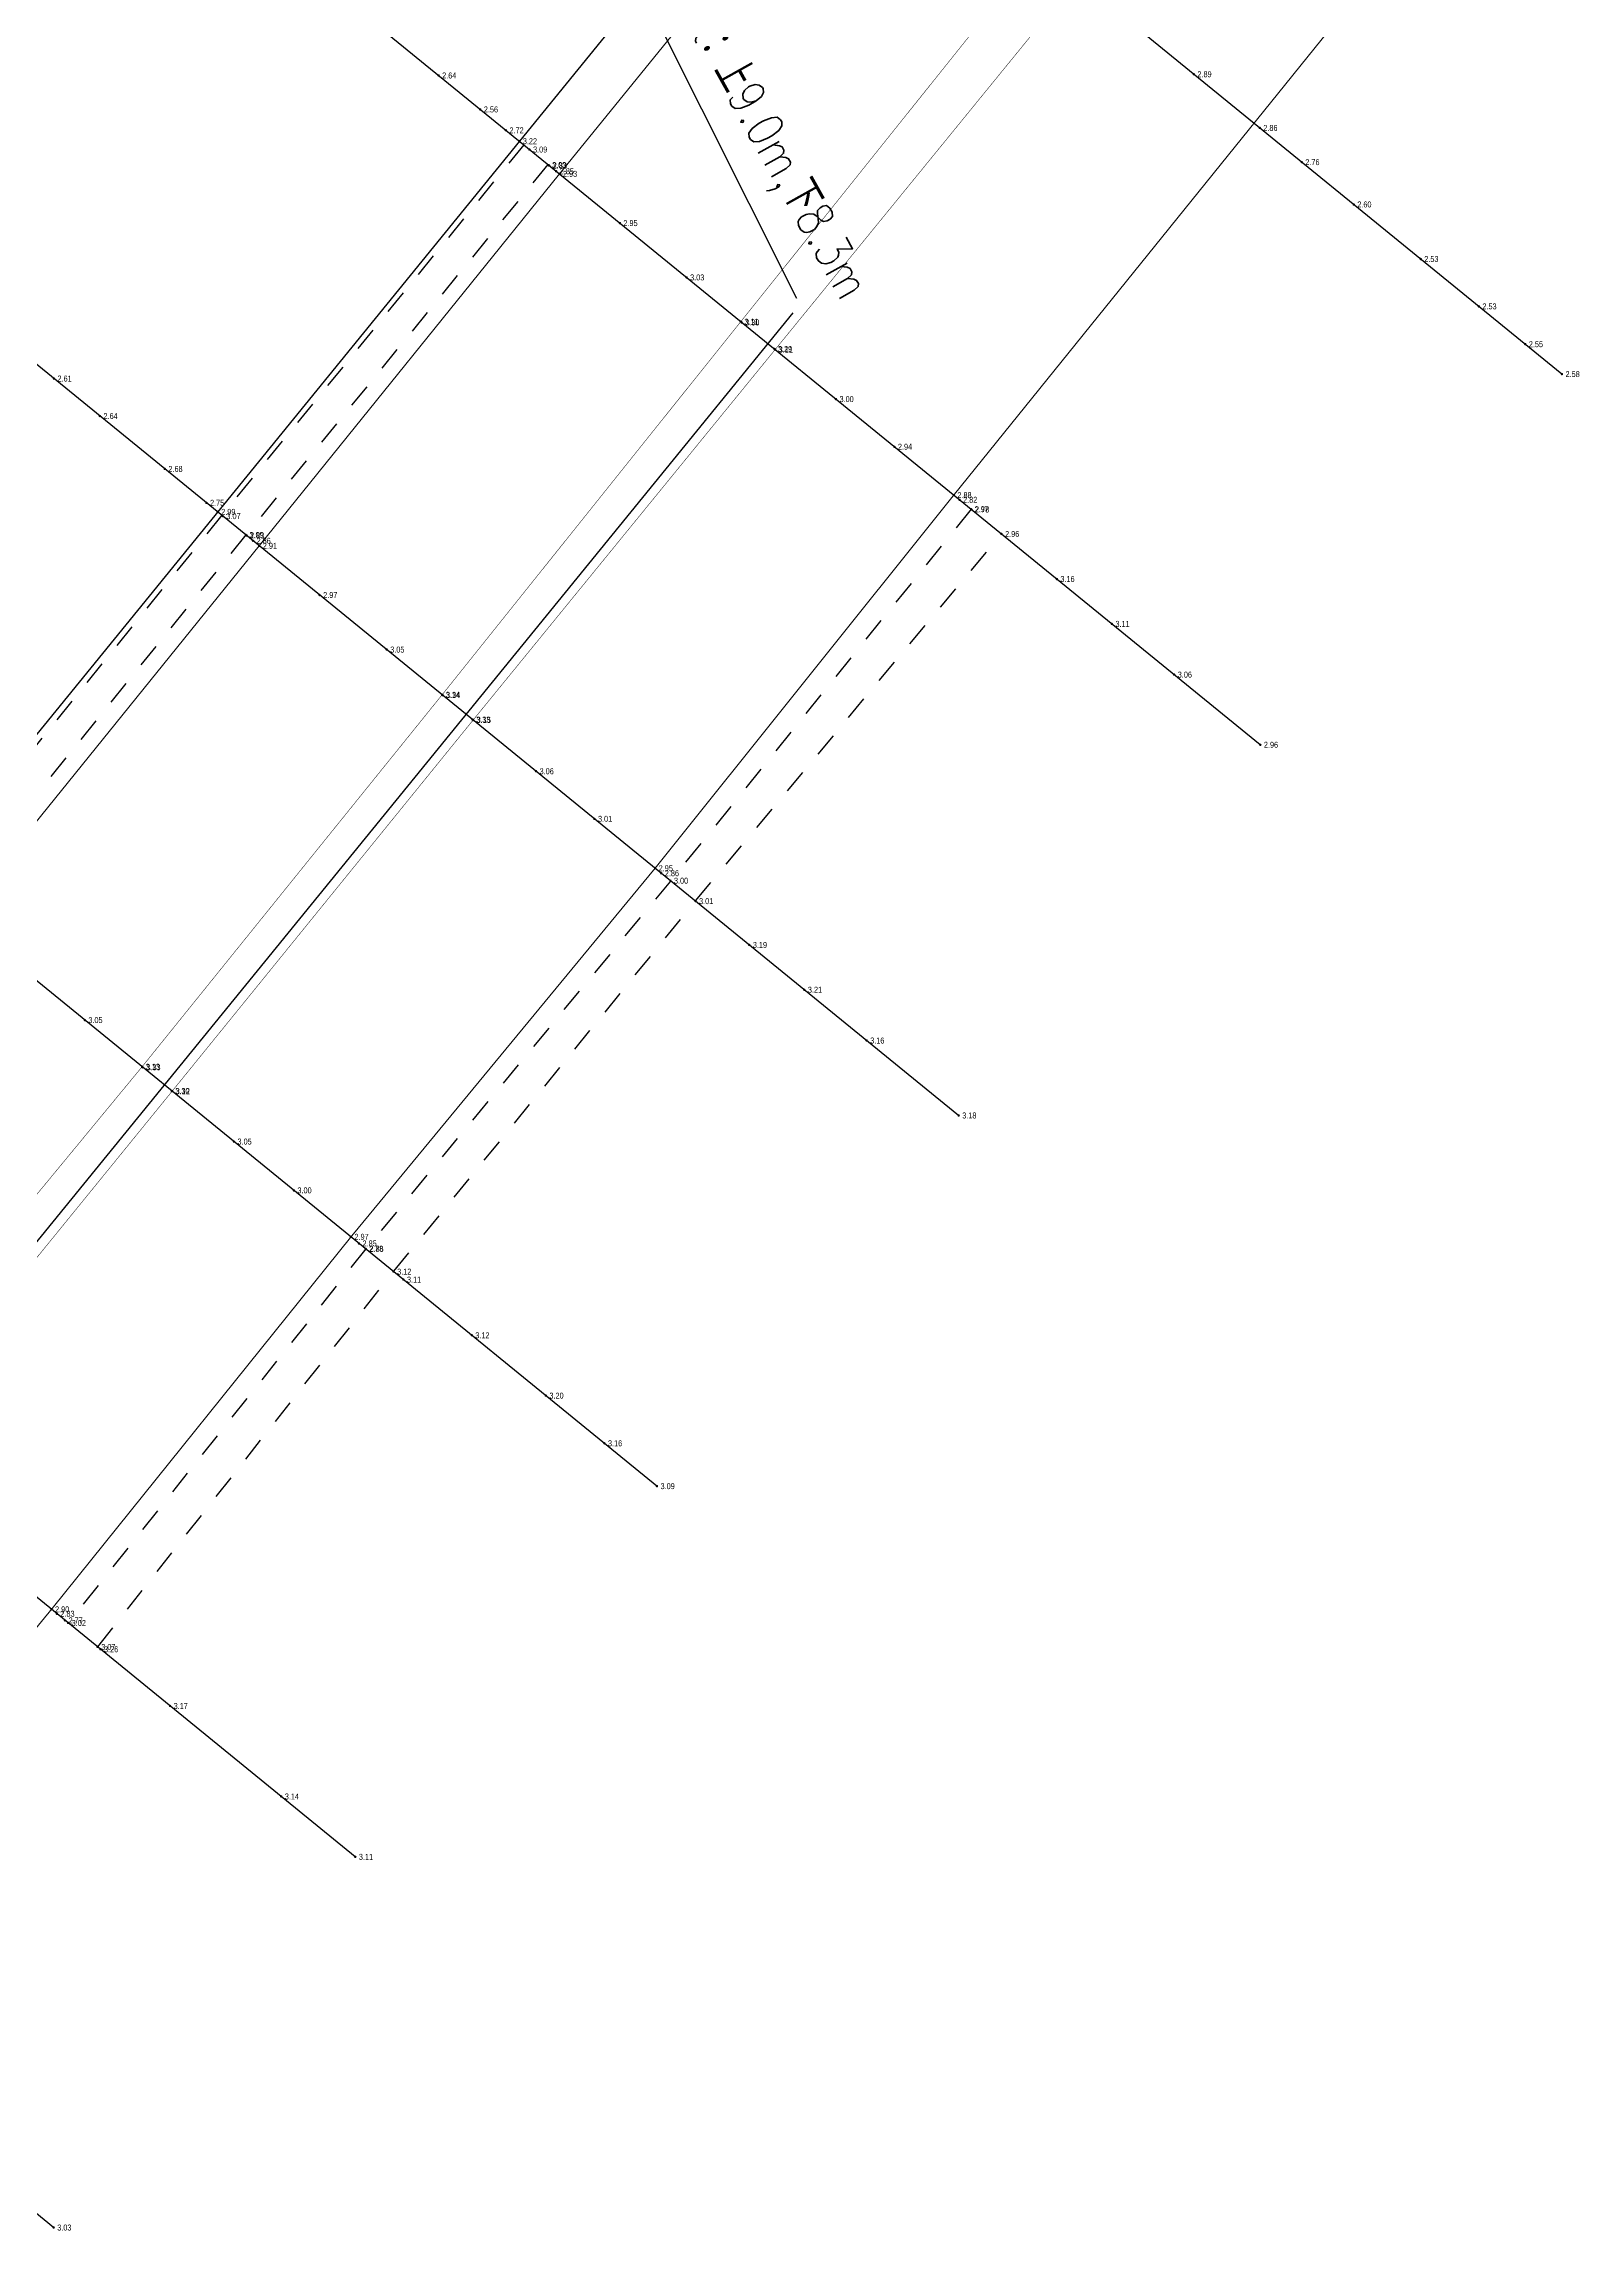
# Model space of a CAD drawing. Header units: metres. Extents: x 570700 to 571606, y 785277 to 786024.
# Drawn here: x 571218.1 to 571282.3, y 785869.5 to 785961.1 of the extents above; entities that cross this region are included whole.
import ezdxf
from ezdxf.enums import TextEntityAlignment as Align

# ---------------------------------------------------------------- set-up
doc = ezdxf.new("R2010")
doc.units = ezdxf.units.M
doc.linetypes.add('X37', pattern=[13, 5, -8])
doc.linetypes.add('X6', pattern=[2, 1, -1])
doc.layers.get('0').update_dxf_attribs({"linetype": 'CONTINUOUS'})
for name, color, linetype in [('DLSS', 4, 'CONTINUOUS'), ('dmx', 7, 'CONTINUOUS'), ('GCD-散点', 1, 'CONTINUOUS'), ('JMD', 6, 'CONTINUOUS'), ('电线悬高等参数', 2, 'CONTINUOUS'), ('道路中线_D3', 7, 'CONTINUOUS')]:
    doc.layers.add(name, color=color, linetype=linetype)
doc.styles.add('EICAD', font='arial.ttf', dxfattribs={"width": 0.8, "height": 2})
doc.styles.get("Standard").update_dxf_attribs({"font": 'rs.shx', "bigfont": 'hztxt.shx'})
doc.linetypes.add('444', pattern='A,4.5,[145,Aaa.SHX,S=1,R=0,X=0,Y=1],4.5,-0.5,[146,Aaa.SHX,S=1,R=0,X=0,Y=0],-0.5', length=10)

# ---------------------------------------------------------------- blocks, each defined once
blk = doc.blocks.new('GC200')
at = {"linetype": 'Continuous', "const_width": 0.2, "flags": 128}
blk.add_lwpolyline([(-0.1, 0, 1), (0.1, 0, 1)], format="xyb", close=True, dxfattribs=at)

msp = doc.modelspace()

# ---------------------------------------------------------------- linework, layer by layer
at = {"layer": 'DLSS', "linetype": 'Continuous', "lineweight": 13, "elevation": 3.031, "flags": 128}
msp.add_lwpolyline([(571088.351, 785769.532), (571100.992, 785784.861), (571113.424, 785800.491), (571126.201, 785815.872), (571138.839, 785831.398), (571151.484, 785846.898), (571164.008, 785862.486), (571176.73, 785877.915), (571189.287, 785893.46), (571201.898, 785908.991), (571214.49, 785924.544), (571227.072, 785940.085), (571239.633, 785955.646), (571264.871, 785986.693)], dxfattribs=at)
at = {"layer": 'DLSS', "linetype": 'X37', "const_width": 0.02, "flags": 128}
for points, elevation in [([(571272.232, 785980.688), (571234.727, 785933.853), (571222.167, 785918.288), (571209.446, 785902.87), (571196.878, 785887.304), (571171.635, 785856.249), (571159.069, 785840.708), (571146.473, 785825.188), (571121.227, 785794.142), (571108.581, 785778.697), (571096.555, 785763.723)], 3.107), ([(571097.884, 785762.799), (571109.963, 785777.589), (571122.547, 785793.083), (571147.783, 785824.128), (571160.338, 785839.675), (571172.948, 785855.133), (571198.121, 785886.275), (571210.798, 785901.743), (571223.424, 785917.265), (571236.025, 785932.796), (571273.948, 785979.292)], 3.193)]:
    msp.add_lwpolyline(points, dxfattribs=dict(at, elevation=elevation))
at = {"layer": 'DLSS', "linetype": 'Continuous', "lineweight": 0, "elevation": 3.093, "flags": 128}
msp.add_lwpolyline([(571106.023, 785757.072), (571117.566, 785771.469), (571130.154, 785786.857), (571142.72, 785802.45), (571155.383, 785817.969), (571167.871, 785833.543), (571180.558, 785849.01), (571193.079, 785864.714), (571205.671, 785880.111), (571218.403, 785895.622), (571230.941, 785911.216), (571243.643, 785926.596), (571256.117, 785942.171), (571281.216, 785973.267)], dxfattribs=at)
at = {"layer": 'DLSS', "linetype": 'X6', "elevation": 3.031, "flags": 128}
for points in [[(571238.148, 785956.864), (571225.505, 785941.362), (571212.929, 785925.8), (571200.242, 785910.337), (571187.724, 785894.741), (571175.081, 785879.264), (571162.45, 785863.74), (571149.858, 785848.215), (571137.219, 785832.708), (571124.66, 785817.14), (571112.085, 785801.616), (571099.423, 785786.12), (571086.814, 785770.708)], [(571239.155, 785956.042), (571226.514, 785940.543), (571213.937, 785924.979), (571201.251, 785909.518), (571188.734, 785893.923), (571176.089, 785878.443), (571163.459, 785862.92), (571150.867, 785847.395), (571138.229, 785831.889), (571125.671, 785816.323), (571113.093, 785800.796), (571100.43, 785785.297), (571087.82, 785769.885)]]:
    msp.add_lwpolyline(points, dxfattribs=at)
at = {"layer": 'DLSS', "linetype": 'X6', "flags": 128}
for points in [[(571256.869, 785941.621), (571244.283, 785926.06), (571231.542, 785910.676), (571219.05, 785894.988)], [(571220.317, 785894.023), (571232.706, 785909.731), (571245.325, 785925.211), (571258.094, 785940.523)]]:
    msp.add_lwpolyline(points, dxfattribs=at)
at = {"layer": 'dmx'}
for p, q in [((571281.602, 785947.27), (571227.317, 785991.465)), ((571268.975, 785931.76), (571214.69, 785975.955)), ((571256.348, 785916.25), (571202.063, 785960.445)), ((571243.72, 785900.741), (571189.436, 785944.936)), ((571231.093, 785885.231), (571176.809, 785929.426)), ((571218.466, 785869.721), (571164.182, 785913.916))]:
    msp.add_line(p, q, dxfattribs=at)
at = {"layer": 'JMD', "linetype": '444', "flags": 128}
msp.add_lwpolyline([(571190.515, 785877.522), (571249.423, 785949.834)], dxfattribs=at)
at = {"layer": '电线悬高等参数', "linetype": 'Continuous', "elevation": 2.627, "flags": 128}
msp.add_lwpolyline([(571237.623, 785974.256), (571249.565, 785950.453)], dxfattribs=at)
at = {"layer": '道路中线_D3', "color": 4}
msp.add_line((571263.209, 785988.034), (571102.584, 785790.74), dxfattribs=at)

# ---------------------------------------------------------------- block references
at = {"layer": 'GCD-散点'}
ref = msp.add_blockref('GC200', (571234.578, 785959.764, 2.64), dxfattribs=dict(at, xscale=0.25, yscale=0.25, zscale=0.25))
ref.add_attrib('height', '2.64', dxfattribs={"height": 0.25, "style": 'EICAD', "width": 0.8}).set_placement((571234.728, 785959.764, 2.64), align=Align.MIDDLE_LEFT)
ref = msp.add_blockref('GC200', (571266.192, 785959.816, 2.885), dxfattribs=dict(at, xscale=0.25, yscale=0.25, zscale=0.25))
ref.add_attrib('height', '2.89', dxfattribs={"height": 0.25, "style": 'EICAD', "width": 0.8}).set_placement((571266.342, 785959.816, 2.885), align=Align.MIDDLE_LEFT)
ref = msp.add_blockref('GC200', (571236.324, 785958.343, 2.561), dxfattribs=dict(at, xscale=0.25, yscale=0.25, zscale=0.25))
ref.add_attrib('height', '2.56', dxfattribs={"height": 0.25, "style": 'EICAD', "width": 0.8}).set_placement((571236.474, 785958.343, 2.561), align=Align.MIDDLE_LEFT)
ref = msp.add_blockref('GC200', (571237.395, 785957.47, 2.723), dxfattribs=dict(at, xscale=0.25, yscale=0.25, zscale=0.25))
ref.add_attrib('height', '2.72', dxfattribs={"height": 0.25, "style": 'EICAD', "width": 0.8}).set_placement((571237.545, 785957.47, 2.723), align=Align.MIDDLE_LEFT)
ref = msp.add_blockref('GC200', (571268.95, 785957.57, 2.857), dxfattribs=dict(at, xscale=0.25, yscale=0.25, zscale=0.25))
ref.add_attrib('height', '2.86', dxfattribs={"height": 0.25, "style": 'EICAD', "width": 0.8}).set_placement((571269.1, 785957.57, 2.857), align=Align.MIDDLE_LEFT)
ref = msp.add_blockref('GC200', (571237.955, 785957.015, 3.22), dxfattribs=dict(at, xscale=0.25, yscale=0.25, zscale=0.25))
ref.add_attrib('height', '3.22', dxfattribs={"height": 0.25, "style": 'EICAD', "width": 0.8}).set_placement((571238.105, 785957.015, -3.22), align=Align.MIDDLE_LEFT)
ref = msp.add_blockref('GC200', (571238.384, 785956.666, 3.09), dxfattribs=dict(at, xscale=0.25, yscale=0.25, zscale=0.25))
ref.add_attrib('height', '3.09', dxfattribs={"height": 0.25, "style": 'EICAD', "width": 0.8}).set_placement((571238.534, 785956.666, 3.09), align=Align.MIDDLE_LEFT)
ref = msp.add_blockref('GC200', (571239.18, 785956.017, 3.03), dxfattribs=dict(at, xscale=0.25, yscale=0.25, zscale=0.25))
ref.add_attrib('height', '3.03', dxfattribs={"height": 0.25, "style": 'EICAD', "width": 0.8}).set_placement((571239.33, 785956.017), align=Align.MIDDLE_LEFT)
ref = msp.add_blockref('GC200', (571239.207, 785955.996, 2.83), dxfattribs=dict(at, xscale=0.25, yscale=0.25, zscale=0.25))
ref.add_attrib('height', '2.83', dxfattribs={"height": 0.25, "style": 'EICAD', "width": 0.8}).set_placement((571239.357, 785955.996), align=Align.MIDDLE_LEFT)
ref = msp.add_blockref('GC200', (571239.5, 785955.757, 2.853), dxfattribs=dict(at, xscale=0.25, yscale=0.25, zscale=0.25))
ref.add_attrib('height', '2.85', dxfattribs={"height": 0.25, "style": 'EICAD', "width": 0.8}).set_placement((571239.65, 785955.757, 2.853), align=Align.MIDDLE_LEFT)
ref = msp.add_blockref('GC200', (571239.634, 785955.648, 2.926), dxfattribs=dict(at, xscale=0.25, yscale=0.25, zscale=0.25))
ref.add_attrib('height', '2.93', dxfattribs={"height": 0.25, "style": 'EICAD', "width": 0.8}).set_placement((571239.784, 785955.648, 2.926), align=Align.MIDDLE_LEFT)
ref = msp.add_blockref('GC200', (571270.709, 785956.139, 2.76), dxfattribs=dict(at, xscale=0.25, yscale=0.25, zscale=0.25))
ref.add_attrib('height', '2.76', dxfattribs={"height": 0.25, "style": 'EICAD', "width": 0.8}).set_placement((571270.859, 785956.139, 2.76), align=Align.MIDDLE_LEFT)
ref = msp.add_blockref('GC200', (571272.885, 785954.367, 2.595), dxfattribs=dict(at, xscale=0.25, yscale=0.25, zscale=0.25))
ref.add_attrib('height', '2.60', dxfattribs={"height": 0.25, "style": 'EICAD', "width": 0.8}).set_placement((571273.035, 785954.367, 2.595), align=Align.MIDDLE_LEFT)
ref = msp.add_blockref('GC200', (571242.165, 785953.587, 2.952), dxfattribs=dict(at, xscale=0.25, yscale=0.25, zscale=0.25))
ref.add_attrib('height', '2.95', dxfattribs={"height": 0.25, "style": 'EICAD', "width": 0.8}).set_placement((571242.315, 785953.587, 2.952), align=Align.MIDDLE_LEFT)
ref = msp.add_blockref('GC200', (571275.688, 785952.085, 2.53), dxfattribs=dict(at, xscale=0.25, yscale=0.25, zscale=0.25))
ref.add_attrib('height', '2.53', dxfattribs={"height": 0.25, "style": 'EICAD', "width": 0.8}).set_placement((571275.838, 785952.085, 2.53), align=Align.MIDDLE_LEFT)
ref = msp.add_blockref('GC200', (571244.957, 785951.314, 3.033), dxfattribs=dict(at, xscale=0.25, yscale=0.25, zscale=0.25))
ref.add_attrib('height', '3.03', dxfattribs={"height": 0.25, "style": 'EICAD', "width": 0.8}).set_placement((571245.107, 785951.314, 3.033), align=Align.MIDDLE_LEFT)
ref = msp.add_blockref('GC200', (571278.121, 785950.104, 2.53), dxfattribs=dict(at, xscale=0.25, yscale=0.25, zscale=0.25))
ref.add_attrib('height', '2.53', dxfattribs={"height": 0.25, "style": 'EICAD', "width": 0.8}).set_placement((571278.271, 785950.104, 2.53), align=Align.MIDDLE_LEFT)
ref = msp.add_blockref('GC200', (571247.229, 785949.464, 3.107), dxfattribs=dict(at, xscale=0.25, yscale=0.25, zscale=0.25))
ref.add_attrib('height', '3.11', dxfattribs={"height": 0.25, "style": 'EICAD', "width": 0.8}).set_placement((571247.379, 785949.464, 3.107), align=Align.MIDDLE_LEFT)
ref = msp.add_blockref('GC200', (571247.264, 785949.43, 3.3), dxfattribs=dict(at, xscale=0.25, yscale=0.25, zscale=0.25))
ref.add_attrib('height', '3.30', dxfattribs={"height": 0.25, "style": 'EICAD', "width": 0.8}).set_placement((571247.414, 785949.43, 3.107), align=Align.MIDDLE_LEFT)
ref = msp.add_blockref('GC200', (571248.634, 785948.32, 3.292), dxfattribs=dict(at, xscale=0.25, yscale=0.25, zscale=0.25))
ref.add_attrib('height', '3.29', dxfattribs={"height": 0.25, "style": 'EICAD', "width": 0.8}).set_placement((571248.784, 785948.32, 3.292), align=Align.MIDDLE_LEFT)
ref = msp.add_blockref('GC200', (571248.666, 785948.294, 3.111), dxfattribs=dict(at, xscale=0.25, yscale=0.25, zscale=0.25))
ref.add_attrib('height', '3.11', dxfattribs={"height": 0.25, "style": 'EICAD', "width": 0.8}).set_placement((571248.816, 785948.294, 3.111), align=Align.MIDDLE_LEFT)
ref = msp.add_blockref('GC200', (571280.065, 785948.521, 2.553), dxfattribs=dict(at, xscale=0.25, yscale=0.25, zscale=0.25))
ref.add_attrib('height', '2.55', dxfattribs={"height": 0.25, "style": 'EICAD', "width": 0.8}).set_placement((571280.215, 785948.521, 2.553), align=Align.MIDDLE_LEFT)
ref = msp.add_blockref('GC200', (571218.476, 785947.083, 2.613), dxfattribs=dict(at, xscale=0.25, yscale=0.25, zscale=0.25))
ref.add_attrib('height', '2.61', dxfattribs={"height": 0.25, "style": 'EICAD', "width": 0.8}).set_placement((571218.626, 785947.083, 2.613), align=Align.MIDDLE_LEFT)
ref = msp.add_blockref('GC200', (571281.602, 785947.27, 2.58), dxfattribs=dict(at, xscale=0.25, yscale=0.25, zscale=0.25))
ref.add_attrib('height', '2.58', dxfattribs={"height": 0.25, "style": 'EICAD', "width": 0.8}).set_placement((571281.752, 785947.27), align=Align.MIDDLE_LEFT)
ref = msp.add_blockref('GC200', (571220.402, 785945.515, 2.64), dxfattribs=dict(at, xscale=0.25, yscale=0.25, zscale=0.25))
ref.add_attrib('height', '2.64', dxfattribs={"height": 0.25, "style": 'EICAD', "width": 0.8}).set_placement((571220.552, 785945.515, 2.64), align=Align.MIDDLE_LEFT)
ref = msp.add_blockref('GC200', (571251.21, 785946.223, 2.996), dxfattribs=dict(at, xscale=0.25, yscale=0.25, zscale=0.25))
ref.add_attrib('height', '3.00', dxfattribs={"height": 0.25, "style": 'EICAD', "width": 0.8}).set_placement((571251.36, 785946.223, 2.996), align=Align.MIDDLE_LEFT)
ref = msp.add_blockref('GC200', (571253.657, 785944.231, 2.937), dxfattribs=dict(at, xscale=0.25, yscale=0.25, zscale=0.25))
ref.add_attrib('height', '2.94', dxfattribs={"height": 0.25, "style": 'EICAD', "width": 0.8}).set_placement((571253.807, 785944.231, 2.937), align=Align.MIDDLE_LEFT)
ref = msp.add_blockref('GC200', (571223.119, 785943.303, 2.68), dxfattribs=dict(at, xscale=0.25, yscale=0.25, zscale=0.25))
ref.add_attrib('height', '2.68', dxfattribs={"height": 0.25, "style": 'EICAD', "width": 0.8}).set_placement((571223.269, 785943.303, 2.68), align=Align.MIDDLE_LEFT)
ref = msp.add_blockref('GC200', (571224.862, 785941.884, 2.75), dxfattribs=dict(at, xscale=0.25, yscale=0.25, zscale=0.25))
ref.add_attrib('height', '2.75', dxfattribs={"height": 0.25, "style": 'EICAD', "width": 0.8}).set_placement((571225.012, 785941.884, 2.75), align=Align.MIDDLE_LEFT)
ref = msp.add_blockref('GC200', (571256.145, 785942.205, 2.879), dxfattribs=dict(at, xscale=0.25, yscale=0.25, zscale=0.25))
ref.add_attrib('height', '2.88', dxfattribs={"height": 0.25, "style": 'EICAD', "width": 0.8}).set_placement((571256.295, 785942.205, 2.879), align=Align.MIDDLE_LEFT)
ref = msp.add_blockref('GC200', (571256.384, 785942.011, 2.823), dxfattribs=dict(at, xscale=0.25, yscale=0.25, zscale=0.25))
ref.add_attrib('height', '2.82', dxfattribs={"height": 0.25, "style": 'EICAD', "width": 0.8}).set_placement((571256.534, 785942.011, 2.823), align=Align.MIDDLE_LEFT)
ref = msp.add_blockref('GC200', (571225.328, 785941.505, 2.99), dxfattribs=dict(at, xscale=0.25, yscale=0.25, zscale=0.25))
ref.add_attrib('height', '2.99', dxfattribs={"height": 0.25, "style": 'EICAD', "width": 0.8}).set_placement((571225.478, 785941.505), align=Align.MIDDLE_LEFT)
ref = msp.add_blockref('GC200', (571225.547, 785941.326, 3.07), dxfattribs=dict(at, xscale=0.25, yscale=0.25, zscale=0.25))
ref.add_attrib('height', '3.07', dxfattribs={"height": 0.25, "style": 'EICAD', "width": 0.8}).set_placement((571225.697, 785941.326, 3.07), align=Align.MIDDLE_LEFT)
ref = msp.add_blockref('GC200', (571256.867, 785941.618, 2.969), dxfattribs=dict(at, xscale=0.25, yscale=0.25, zscale=0.25))
ref.add_attrib('height', '2.97', dxfattribs={"height": 0.25, "style": 'EICAD', "width": 0.8}).set_placement((571257.017, 785941.618, 2.969), align=Align.MIDDLE_LEFT)
ref = msp.add_blockref('GC200', (571256.884, 785941.604, 2.78), dxfattribs=dict(at, xscale=0.25, yscale=0.25, zscale=0.25))
ref.add_attrib('height', '2.78', dxfattribs={"height": 0.25, "style": 'EICAD', "width": 0.8}).set_placement((571257.034, 785941.604), align=Align.MIDDLE_LEFT)
ref = msp.add_blockref('GC200', (571226.512, 785940.541, 3.094), dxfattribs=dict(at, xscale=0.25, yscale=0.25, zscale=0.25))
ref.add_attrib('height', '3.09', dxfattribs={"height": 0.25, "style": 'EICAD', "width": 0.8}).set_placement((571226.662, 785940.541, 3.094), align=Align.MIDDLE_LEFT)
ref = msp.add_blockref('GC200', (571226.538, 785940.519, 2.828), dxfattribs=dict(at, xscale=0.25, yscale=0.25, zscale=0.25))
ref.add_attrib('height', '2.83', dxfattribs={"height": 0.25, "style": 'EICAD', "width": 0.8}).set_placement((571226.688, 785940.519, 2.828), align=Align.MIDDLE_LEFT)
ref = msp.add_blockref('GC200', (571226.81, 785940.298, 2.86), dxfattribs=dict(at, xscale=0.25, yscale=0.25, zscale=0.25))
ref.add_attrib('height', '2.86', dxfattribs={"height": 0.25, "style": 'EICAD', "width": 0.8}).set_placement((571226.96, 785940.298, 2.86), align=Align.MIDDLE_LEFT)
ref = msp.add_blockref('GC200', (571227.072, 785940.085, 2.914), dxfattribs=dict(at, xscale=0.25, yscale=0.25, zscale=0.25))
ref.add_attrib('height', '2.91', dxfattribs={"height": 0.25, "style": 'EICAD', "width": 0.8}).set_placement((571227.222, 785940.085, 2.914), align=Align.MIDDLE_LEFT)
ref = msp.add_blockref('GC200', (571258.141, 785940.581, 2.961), dxfattribs=dict(at, xscale=0.25, yscale=0.25, zscale=0.25))
ref.add_attrib('height', '2.96', dxfattribs={"height": 0.25, "style": 'EICAD', "width": 0.8}).set_placement((571258.291, 785940.581, 2.961), align=Align.MIDDLE_LEFT)
ref = msp.add_blockref('GC200', (571260.456, 785938.696, 3.16), dxfattribs=dict(at, xscale=0.25, yscale=0.25, zscale=0.25))
ref.add_attrib('height', '3.16', dxfattribs={"height": 0.25, "style": 'EICAD', "width": 0.8}).set_placement((571260.606, 785938.696, 3.16), align=Align.MIDDLE_LEFT)
ref = msp.add_blockref('GC200', (571229.599, 785938.027, 2.971), dxfattribs=dict(at, xscale=0.25, yscale=0.25, zscale=0.25))
ref.add_attrib('height', '2.97', dxfattribs={"height": 0.25, "style": 'EICAD', "width": 0.8}).set_placement((571229.749, 785938.027, 2.971), align=Align.MIDDLE_LEFT)
ref = msp.add_blockref('GC200', (571262.761, 785936.819, 3.11), dxfattribs=dict(at, xscale=0.25, yscale=0.25, zscale=0.25))
ref.add_attrib('height', '3.11', dxfattribs={"height": 0.25, "style": 'EICAD', "width": 0.8}).set_placement((571262.911, 785936.819, 3.11), align=Align.MIDDLE_LEFT)
ref = msp.add_blockref('GC200', (571232.404, 785935.744, 3.051), dxfattribs=dict(at, xscale=0.25, yscale=0.25, zscale=0.25))
ref.add_attrib('height', '3.05', dxfattribs={"height": 0.25, "style": 'EICAD', "width": 0.8}).set_placement((571232.554, 785935.744, 3.051), align=Align.MIDDLE_LEFT)
ref = msp.add_blockref('GC200', (571265.369, 785934.696, 3.06), dxfattribs=dict(at, xscale=0.25, yscale=0.25, zscale=0.25))
ref.add_attrib('height', '3.06', dxfattribs={"height": 0.25, "style": 'EICAD', "width": 0.8}).set_placement((571265.519, 785934.696, 3.06), align=Align.MIDDLE_LEFT)
ref = msp.add_blockref('GC200', (571234.727, 785933.853, 3.143), dxfattribs=dict(at, xscale=0.25, yscale=0.25, zscale=0.25))
ref.add_attrib('height', '3.14', dxfattribs={"height": 0.25, "style": 'EICAD', "width": 0.8}).set_placement((571234.877, 785933.853, 3.143), align=Align.MIDDLE_LEFT)
ref = msp.add_blockref('GC200', (571234.744, 785933.839, 3.34), dxfattribs=dict(at, xscale=0.25, yscale=0.25, zscale=0.25))
ref.add_attrib('height', '3.34', dxfattribs={"height": 0.25, "style": 'EICAD', "width": 0.8}).set_placement((571234.894, 785933.839), align=Align.MIDDLE_LEFT)
ref = msp.add_blockref('GC200', (571236.002, 785932.814, 3.327), dxfattribs=dict(at, xscale=0.25, yscale=0.25, zscale=0.25))
ref.add_attrib('height', '3.33', dxfattribs={"height": 0.25, "style": 'EICAD', "width": 0.8}).set_placement((571236.152, 785932.814, 3.327), align=Align.MIDDLE_LEFT)
ref = msp.add_blockref('GC200', (571236.025, 785932.796, 3.15), dxfattribs=dict(at, xscale=0.25, yscale=0.25, zscale=0.25))
ref.add_attrib('height', '3.15', dxfattribs={"height": 0.25, "style": 'EICAD', "width": 0.8}).set_placement((571236.175, 785932.796), align=Align.MIDDLE_LEFT)
ref = msp.add_blockref('GC200', (571268.975, 785931.76, 2.96), dxfattribs=dict(at, xscale=0.25, yscale=0.25, zscale=0.25))
ref.add_attrib('height', '2.96', dxfattribs={"height": 0.25, "style": 'EICAD', "width": 0.8}).set_placement((571269.125, 785931.76), align=Align.MIDDLE_LEFT)
ref = msp.add_blockref('GC200', (571238.657, 785930.653, 3.057), dxfattribs=dict(at, xscale=0.25, yscale=0.25, zscale=0.25))
ref.add_attrib('height', '3.06', dxfattribs={"height": 0.25, "style": 'EICAD', "width": 0.8}).set_placement((571238.807, 785930.653, 3.057), align=Align.MIDDLE_LEFT)
ref = msp.add_blockref('GC200', (571241.102, 785928.662, 3.005), dxfattribs=dict(at, xscale=0.25, yscale=0.25, zscale=0.25))
ref.add_attrib('height', '3.01', dxfattribs={"height": 0.25, "style": 'EICAD', "width": 0.8}).set_placement((571241.252, 785928.662, 3.005), align=Align.MIDDLE_LEFT)
ref = msp.add_blockref('GC200', (571243.642, 785926.595, 2.951), dxfattribs=dict(at, xscale=0.25, yscale=0.25, zscale=0.25))
ref.add_attrib('height', '2.95', dxfattribs={"height": 0.25, "style": 'EICAD', "width": 0.8}).set_placement((571243.792, 785926.595, 2.951), align=Align.MIDDLE_LEFT)
ref = msp.add_blockref('GC200', (571243.898, 785926.386, 2.855), dxfattribs=dict(at, xscale=0.25, yscale=0.25, zscale=0.25))
ref.add_attrib('height', '2.86', dxfattribs={"height": 0.25, "style": 'EICAD', "width": 0.8}).set_placement((571244.048, 785926.386, 2.855), align=Align.MIDDLE_LEFT)
ref = msp.add_blockref('GC200', (571244.282, 785926.073, 2.997), dxfattribs=dict(at, xscale=0.25, yscale=0.25, zscale=0.25))
ref.add_attrib('height', '3.00', dxfattribs={"height": 0.25, "style": 'EICAD', "width": 0.8}).set_placement((571244.432, 785926.073, 2.997), align=Align.MIDDLE_LEFT)
ref = msp.add_blockref('GC200', (571245.332, 785925.219, 3.005), dxfattribs=dict(at, xscale=0.25, yscale=0.25, zscale=0.25))
ref.add_attrib('height', '3.01', dxfattribs={"height": 0.25, "style": 'EICAD', "width": 0.8}).set_placement((571245.482, 785925.219, 3.005), align=Align.MIDDLE_LEFT)
ref = msp.add_blockref('GC200', (571247.583, 785923.386, 3.19), dxfattribs=dict(at, xscale=0.25, yscale=0.25, zscale=0.25))
ref.add_attrib('height', '3.19', dxfattribs={"height": 0.25, "style": 'EICAD', "width": 0.8}).set_placement((571247.733, 785923.386, 3.19), align=Align.MIDDLE_LEFT)
ref = msp.add_blockref('GC200', (571249.887, 785921.51, 3.21), dxfattribs=dict(at, xscale=0.25, yscale=0.25, zscale=0.25))
ref.add_attrib('height', '3.21', dxfattribs={"height": 0.25, "style": 'EICAD', "width": 0.8}).set_placement((571250.037, 785921.51, 3.21), align=Align.MIDDLE_LEFT)
ref = msp.add_blockref('GC200', (571219.769, 785920.241, 3.049), dxfattribs=dict(at, xscale=0.25, yscale=0.25, zscale=0.25))
ref.add_attrib('height', '3.05', dxfattribs={"height": 0.25, "style": 'EICAD', "width": 0.8}).set_placement((571219.919, 785920.241, 3.049), align=Align.MIDDLE_LEFT)
ref = msp.add_blockref('GC200', (571252.496, 785919.386, 3.16), dxfattribs=dict(at, xscale=0.25, yscale=0.25, zscale=0.25))
ref.add_attrib('height', '3.16', dxfattribs={"height": 0.25, "style": 'EICAD', "width": 0.8}).set_placement((571252.646, 785919.386, 3.16), align=Align.MIDDLE_LEFT)
ref = msp.add_blockref('GC200', (571222.167, 785918.288, 3.127), dxfattribs=dict(at, xscale=0.25, yscale=0.25, zscale=0.25))
ref.add_attrib('height', '3.13', dxfattribs={"height": 0.25, "style": 'EICAD', "width": 0.8}).set_placement((571222.317, 785918.288, 3.127), align=Align.MIDDLE_LEFT)
ref = msp.add_blockref('GC200', (571222.195, 785918.265, 3.33), dxfattribs=dict(at, xscale=0.25, yscale=0.25, zscale=0.25))
ref.add_attrib('height', '3.33', dxfattribs={"height": 0.25, "style": 'EICAD', "width": 0.8}).set_placement((571222.345, 785918.265), align=Align.MIDDLE_LEFT)
ref = msp.add_blockref('GC200', (571223.408, 785917.278, 3.299), dxfattribs=dict(at, xscale=0.25, yscale=0.25, zscale=0.25))
ref.add_attrib('height', '3.30', dxfattribs={"height": 0.25, "style": 'EICAD', "width": 0.8}).set_placement((571223.558, 785917.278, 3.299), align=Align.MIDDLE_LEFT)
ref = msp.add_blockref('GC200', (571223.424, 785917.265, 3.121), dxfattribs=dict(at, xscale=0.25, yscale=0.25, zscale=0.25))
ref.add_attrib('height', '3.12', dxfattribs={"height": 0.25, "style": 'EICAD', "width": 0.8}).set_placement((571223.574, 785917.265, 3.121), align=Align.MIDDLE_LEFT)
ref = msp.add_blockref('GC200', (571256.348, 785916.25, 3.18), dxfattribs=dict(at, xscale=0.25, yscale=0.25, zscale=0.25))
ref.add_attrib('height', '3.18', dxfattribs={"height": 0.25, "style": 'EICAD', "width": 0.8}).set_placement((571256.498, 785916.25), align=Align.MIDDLE_LEFT)
ref = msp.add_blockref('GC200', (571226.01, 785915.159, 3.051), dxfattribs=dict(at, xscale=0.25, yscale=0.25, zscale=0.25))
ref.add_attrib('height', '3.05', dxfattribs={"height": 0.25, "style": 'EICAD', "width": 0.8}).set_placement((571226.16, 785915.159, 3.051), align=Align.MIDDLE_LEFT)
ref = msp.add_blockref('GC200', (571228.52, 785913.116, 2.995), dxfattribs=dict(at, xscale=0.25, yscale=0.25, zscale=0.25))
ref.add_attrib('height', '3.00', dxfattribs={"height": 0.25, "style": 'EICAD', "width": 0.8}).set_placement((571228.67, 785913.116, 2.995), align=Align.MIDDLE_LEFT)
ref = msp.add_blockref('GC200', (571230.906, 785911.173, 2.967), dxfattribs=dict(at, xscale=0.25, yscale=0.25, zscale=0.25))
ref.add_attrib('height', '2.97', dxfattribs={"height": 0.25, "style": 'EICAD', "width": 0.8}).set_placement((571231.056, 785911.173, 2.967), align=Align.MIDDLE_LEFT)
ref = msp.add_blockref('GC200', (571231.246, 785910.896, 2.854), dxfattribs=dict(at, xscale=0.25, yscale=0.25, zscale=0.25))
ref.add_attrib('height', '2.85', dxfattribs={"height": 0.25, "style": 'EICAD', "width": 0.8}).set_placement((571231.396, 785910.896, 2.854), align=Align.MIDDLE_LEFT)
ref = msp.add_blockref('GC200', (571231.517, 785910.676, 2.78), dxfattribs=dict(at, xscale=0.25, yscale=0.25, zscale=0.25))
ref.add_attrib('height', '2.78', dxfattribs={"height": 0.25, "style": 'EICAD', "width": 0.8}).set_placement((571231.667, 785910.676), align=Align.MIDDLE_LEFT)
ref = msp.add_blockref('GC200', (571231.532, 785910.664, 2.857), dxfattribs=dict(at, xscale=0.25, yscale=0.25, zscale=0.25))
ref.add_attrib('height', '2.86', dxfattribs={"height": 0.25, "style": 'EICAD', "width": 0.8}).set_placement((571231.682, 785910.664, 2.857), align=Align.MIDDLE_LEFT)
ref = msp.add_blockref('GC200', (571232.695, 785909.717, 3.12), dxfattribs=dict(at, xscale=0.25, yscale=0.25, zscale=0.25))
ref.add_attrib('height', '3.12', dxfattribs={"height": 0.25, "style": 'EICAD', "width": 0.8}).set_placement((571232.845, 785909.717, 3.12), align=Align.MIDDLE_LEFT)
ref = msp.add_blockref('GC200', (571233.105, 785909.383, 3.113), dxfattribs=dict(at, xscale=0.25, yscale=0.25, zscale=0.25))
ref.add_attrib('height', '3.11', dxfattribs={"height": 0.25, "style": 'EICAD', "width": 0.8}).set_placement((571233.255, 785909.383, 3.113), align=Align.MIDDLE_LEFT)
ref = msp.add_blockref('GC200', (571235.966, 785907.054, 3.123), dxfattribs=dict(at, xscale=0.25, yscale=0.25, zscale=0.25))
ref.add_attrib('height', '3.12', dxfattribs={"height": 0.25, "style": 'EICAD', "width": 0.8}).set_placement((571236.116, 785907.054, 3.123), align=Align.MIDDLE_LEFT)
ref = msp.add_blockref('GC200', (571239.068, 785904.529, 3.201), dxfattribs=dict(at, xscale=0.25, yscale=0.25, zscale=0.25))
ref.add_attrib('height', '3.20', dxfattribs={"height": 0.25, "style": 'EICAD', "width": 0.8}).set_placement((571239.218, 785904.529, 3.201), align=Align.MIDDLE_LEFT)
ref = msp.add_blockref('GC200', (571241.519, 785902.533, 3.16), dxfattribs=dict(at, xscale=0.25, yscale=0.25, zscale=0.25))
ref.add_attrib('height', '3.16', dxfattribs={"height": 0.25, "style": 'EICAD', "width": 0.8}).set_placement((571241.669, 785902.533), align=Align.MIDDLE_LEFT)
ref = msp.add_blockref('GC200', (571243.72, 785900.741, 3.09), dxfattribs=dict(at, xscale=0.25, yscale=0.25, zscale=0.25))
ref.add_attrib('height', '3.09', dxfattribs={"height": 0.25, "style": 'EICAD', "width": 0.8}).set_placement((571243.87, 785900.741, 3.592), align=Align.MIDDLE_LEFT)
ref = msp.add_blockref('GC200', (571218.374, 785895.586, 2.895), dxfattribs=dict(at, xscale=0.25, yscale=0.25, zscale=0.25))
ref.add_attrib('height', '2.90', dxfattribs={"height": 0.25, "style": 'EICAD', "width": 0.8}).set_placement((571218.524, 785895.586, 2.895), align=Align.MIDDLE_LEFT)
ref = msp.add_blockref('GC200', (571218.597, 785895.404, 2.826), dxfattribs=dict(at, xscale=0.25, yscale=0.25, zscale=0.25))
ref.add_attrib('height', '2.83', dxfattribs={"height": 0.25, "style": 'EICAD', "width": 0.8}).set_placement((571218.747, 785895.404, 2.826), align=Align.MIDDLE_LEFT)
ref = msp.add_blockref('GC200', (571218.941, 785895.125, 2.774), dxfattribs=dict(at, xscale=0.25, yscale=0.25, zscale=0.25))
ref.add_attrib('height', '2.77', dxfattribs={"height": 0.25, "style": 'EICAD', "width": 0.8}).set_placement((571219.091, 785895.125, 2.774), align=Align.MIDDLE_LEFT)
ref = msp.add_blockref('GC200', (571219.073, 785895.017, 3.016), dxfattribs=dict(at, xscale=0.25, yscale=0.25, zscale=0.25))
ref.add_attrib('height', '3.02', dxfattribs={"height": 0.25, "style": 'EICAD', "width": 0.8}).set_placement((571219.223, 785895.017, 3.016), align=Align.MIDDLE_LEFT)
ref = msp.add_blockref('GC200', (571220.308, 785894.012, 3.065), dxfattribs=dict(at, xscale=0.25, yscale=0.25, zscale=0.25))
ref.add_attrib('height', '3.07', dxfattribs={"height": 0.25, "style": 'EICAD', "width": 0.8}).set_placement((571220.458, 785894.012, 3.065), align=Align.MIDDLE_LEFT)
ref = msp.add_blockref('GC200', (571220.424, 785893.917, 3.256), dxfattribs=dict(at, xscale=0.25, yscale=0.25, zscale=0.25))
ref.add_attrib('height', '3.26', dxfattribs={"height": 0.25, "style": 'EICAD', "width": 0.8}).set_placement((571220.574, 785893.917, 3.256), align=Align.MIDDLE_LEFT)
ref = msp.add_blockref('GC200', (571223.338, 785891.544, 3.17), dxfattribs=dict(at, xscale=0.25, yscale=0.25, zscale=0.25))
ref.add_attrib('height', '3.17', dxfattribs={"height": 0.25, "style": 'EICAD', "width": 0.8}).set_placement((571223.488, 785891.544, 3.473), align=Align.MIDDLE_LEFT)
ref = msp.add_blockref('GC200', (571227.991, 785887.756, 3.14), dxfattribs=dict(at, xscale=0.25, yscale=0.25, zscale=0.25))
ref.add_attrib('height', '3.14', dxfattribs={"height": 0.25, "style": 'EICAD', "width": 0.8}).set_placement((571228.141, 785887.756, 3.14), align=Align.MIDDLE_LEFT)
ref = msp.add_blockref('GC200', (571231.093, 785885.231, 3.11), dxfattribs=dict(at, xscale=0.25, yscale=0.25, zscale=0.25))
ref.add_attrib('height', '3.11', dxfattribs={"height": 0.25, "style": 'EICAD', "width": 0.8}).set_placement((571231.243, 785885.231), align=Align.MIDDLE_LEFT)
ref = msp.add_blockref('GC200', (571218.466, 785869.721, 3.03), dxfattribs=dict(at, xscale=0.25, yscale=0.25, zscale=0.25))
ref.add_attrib('height', '3.03', dxfattribs={"height": 0.25, "style": 'EICAD', "width": 0.8}).set_placement((571218.616, 785869.721), align=Align.MIDDLE_LEFT)

# ---------------------------------------------------------------- texts
at = {"layer": '电线悬高等参数', "linetype": 'Continuous', "width": 0.8}
msp.add_text('Hanging Height：上9.0m,下8.3m', height=1.5, rotation=299.21061, dxfattribs=at).set_placement((571245.936, 785961.28), align=Align.MIDDLE)

doc.saveas('drawing.dxf')
